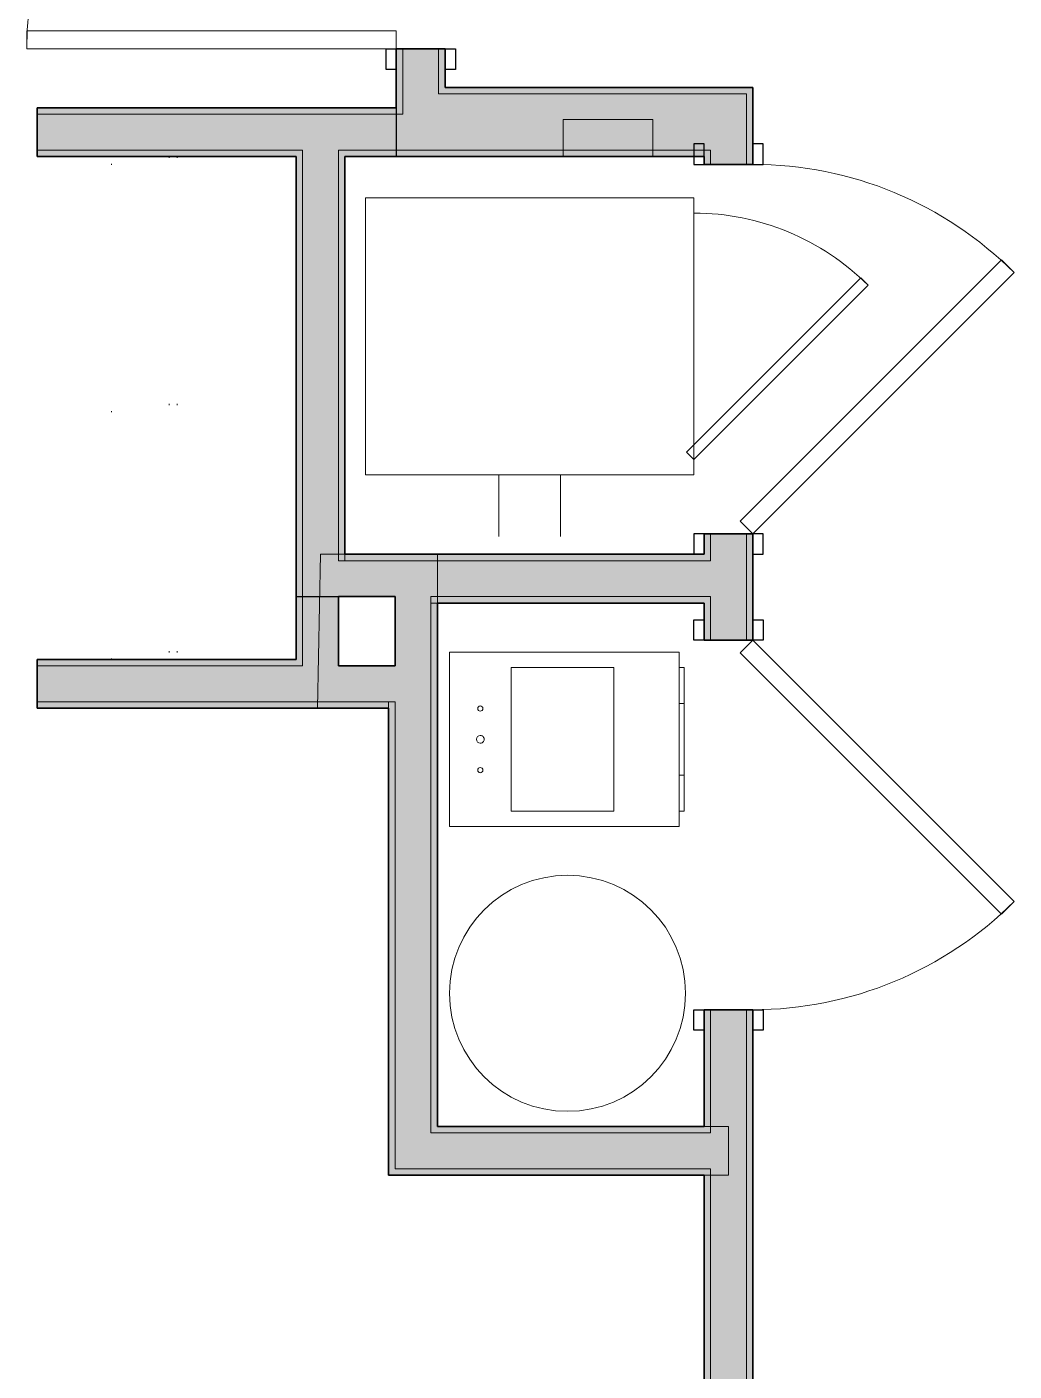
# Model space of a CAD drawing. Header units: inches. Extents: x 6 to 8416, y -388 to 6104.
# Drawn here: x 6246.7 to 6342.9, y 1300.1 to 1431.1 of the extents above; entities that cross this region are included whole.
import ezdxf

# ---------------------------------------------------------------- set-up
doc = ezdxf.new("R2010")
doc.units = ezdxf.units.IN
doc.header["$MEASUREMENT"] = 0
doc.linetypes.add('Dot 1_16_', pattern=[24, 0, -24])
doc.linetypes.add('Hidden 1_16_', pattern=[36, 24, -12])
for name, color, linetype, lineweight in [('A-DOOR', 31, 'Continuous', 18), ('A-DOOR-FRAM', 31, 'Continuous', 25), ('A-GENM', 13, 'Continuous', 18), ('A-ROOM', 32, 'Continuous', 13), ('A-WALL', 113, 'Continuous', 25), ('A-WALL-PATT', 111, 'Continuous', 35), ('I-WALL', 2, 'Continuous', 25), ('M-EQPM', 50, 'Continuous', 18), ('Q-CASE', 31, 'Continuous', 18), ('Q-SPCQ', 91, 'Continuous', 18)]:
    doc.layers.add(name, color=color, linetype=linetype, lineweight=lineweight)

# ---------------------------------------------------------------- blocks, each defined once
blk = doc.blocks.new('SE Appl Unit-WD-Stack-AM - 27_ W x 32_ D x 78 3_4_ H_ Left Exhaust-6380393-LEVEL 3 - PLAN Copy 1 Copy 1')
at = {"layer": 'Q-SPCQ', "linetype": 'Hidden 1_16_', "lineweight": 9}
for p, q in [((-19.5, -13), (-13.5, -13)), ((-19.5, -19), (-13.5, -19))]:
    blk.add_line(p, q, dxfattribs=at)
blk = doc.blocks.new('z Nested-WD-Frontld - Washer _ Dryer-2223915-LEVEL 3 - PLAN Copy 1 Copy 1')
at = {"layer": 'Q-SPCQ'}
for p, q in [((13.5, 0), (-13.5, 0)), ((-13.5, 0), (-13.5, -32)), ((13.5, -32), (13.5, 0)), ((-13.5, -32), (13.5, -32))]:
    blk.add_line(p, q, dxfattribs=at)
at = {"layer": 'Q-SPCQ', "lineweight": 9}
for p, q in [((-11.29, -31.29), (-12, -32)), ((-11.29, -31.29), (-10.59, -32)), ((-12, -32), (4.97, -48.97)), ((-10.59, -32), (5.68, -48.26)), ((5.68, -48.26), (4.97, -48.97))]:
    blk.add_line(p, q, dxfattribs=at)
blk.add_arc((-12, -32), 24, 315, 0, dxfattribs=at)
blk = doc.blocks.new('z Nested-WD-Frontld - Washer _ Dryer-2223917-LEVEL 3 - PLAN Copy 1 Copy 1')
at = {"layer": 'Q-SPCQ'}
for p, q in [((13.5, 0), (-13.5, 0)), ((-13.5, 0), (-13.5, -32)), ((13.5, -32), (13.5, 0)), ((-13.5, -32), (13.5, -32))]:
    blk.add_line(p, q, dxfattribs=at)
at = {"layer": 'Q-SPCQ', "lineweight": 9}
for p, q in [((-11.29, -31.29), (-12, -32)), ((-11.29, -31.29), (5.68, -48.26)), ((-12, -32), (4.97, -48.97)), ((5.68, -48.26), (4.97, -48.97))]:
    blk.add_line(p, q, dxfattribs=at)
blk.add_arc((-12, -32), 24, 315, 0, dxfattribs=at)
blk = doc.blocks.new('CW Closet Shelf-AM - CW Closet Shelf-AM-6067826-LEVEL 3 - PLAN Copy 1 Copy 1')
at = {"layer": 'Q-CASE', "linetype": 'Dot 1_16_', "lineweight": 9}
for p, q in [((-23.76, -42), (-23.76, -24)), ((-23.76, -24), (25.24, -24)), ((25.24, -24), (25.24, -42)), ((-23.76, -35.62), (25.24, -35.62)), ((-23.76, -36.37), (25.24, -36.37)), ((25.24, -42), (-23.76, -42))]:
    blk.add_line(p, q, dxfattribs=at)
blk = doc.blocks.new('Unit-Single-Flush-ICC ADA-AM - 36_ x 84_-NR _U-BE _ BED_-6493222-LEVEL 3 - PLAN Copy 1 Copy 1')
at = {"layer": 'A-DOOR'}
for p, q in [((16.25, -2.38), (18, -2.38)), ((16.25, -2.38), (16.25, -38.38)), ((18, -2.38), (18, -38.38)), ((16.25, -38.38), (18, -38.38))]:
    blk.add_line(p, q, dxfattribs=at)
at = {"layer": 'A-DOOR', "lineweight": 9}
blk.add_arc((18, -2.38), 36, 180, 270, dxfattribs=at)
at = {"layer": 'A-DOOR-FRAM'}
for p, q in [((-20, 2.38), (-20, 3.38)), ((-20, 3.38), (-18, 3.38)), ((-18, 3.38), (-18, 2.38)), ((18, 2.38), (18, 3.38)), ((18, 3.38), (20, 3.38)), ((20, 3.38), (20, 2.38)), ((-18, 2.38), (-20, 2.38)), ((20, 2.38), (18, 2.38)), ((-20, -2.38), (-18, -2.38)), ((-20, -3.37), (-20, -2.38)), ((-18, -2.38), (-18, -3.37)), ((18, -2.38), (20, -2.38)), ((18, -3.37), (18, -2.38)), ((20, -2.38), (20, -3.37)), ((-18, -3.37), (-20, -3.37)), ((20, -3.37), (18, -3.37))]:
    blk.add_line(p, q, dxfattribs=at)
at = {"layer": 'A-DOOR-FRAM', "lineweight": 18}
for p, q in [((-20, 3.38), (-18, 3.38)), ((-20, 3.38), (-20, 2.38)), ((-18, 3.38), (-18, 2.38)), ((18, 3.38), (20, 3.38)), ((18, 3.38), (18, 2.38)), ((20, 3.38), (20, 2.38)), ((-18, 2.38), (-20, 2.38)), ((20, 2.38), (18, 2.38)), ((-20, -3.37), (-20, -2.38)), ((-20, -2.38), (-18, -2.38)), ((-18, -3.37), (-18, -2.38)), ((18, -3.37), (18, -2.38)), ((18, -2.38), (20, -2.38)), ((20, -3.37), (20, -2.38)), ((-18, -3.37), (-20, -3.37)), ((20, -3.37), (18, -3.37))]:
    blk.add_line(p, q, dxfattribs=at)
blk = doc.blocks.new('z BA Nested-Washer Hookup - 8 3_4_ W x 7 1_2_ H x 3 5_8_ D-1978715-LEVEL 3 - PLAN Copy 1 Copy 1')
at = {"layer": 'Q-SPCQ'}
for p, q in [((4.375, -0.375), (-4.375, -0.375)), ((-4.375, -0.375), (-4.375, -4)), ((4.375, -4), (4.375, -0.375)), ((-4.375, -4), (4.375, -4))]:
    blk.add_line(p, q, dxfattribs=at)
blk = doc.blocks.new('Unit-Single-Louver-ICC ADA-AM - 36_ x 84_-BL-NR _U-L2 _ LAUNDRY_LOUVER_-6493555-LEVEL 3 - PLAN Copy 1 Copy 1')
at = {"layer": 'A-DOOR'}
for p, q in [((-8.69, 26.59), (-7.46, 27.83)), ((18, 2.37), (-7.46, 27.83)), ((16.76, 1.14), (-8.69, 26.59)), ((16.76, 1.14), (18, 2.37))]:
    blk.add_line(p, q, dxfattribs=at)
at = {"layer": 'A-DOOR', "lineweight": 9}
blk.add_arc((18, 2.37), 36, 135, 180, dxfattribs=at)
at = {"layer": 'A-DOOR-FRAM'}
for p, q in [((-18, 3.38), (-20, 3.38)), ((-20, 3.38), (-20, 2.37)), ((-18, 2.37), (-18, 3.38)), ((20, 3.38), (18, 3.38)), ((18, 3.38), (18, 2.37)), ((20, 2.37), (20, 3.38)), ((-20, 2.37), (-18, 2.37)), ((18, 2.37), (20, 2.37)), ((-18, -2.37), (-20, -2.37)), ((-20, -2.37), (-20, -3.37)), ((-18, -3.37), (-18, -2.37)), ((20, -2.37), (18, -2.37)), ((18, -2.37), (18, -3.37)), ((20, -3.37), (20, -2.37)), ((-20, -3.37), (-18, -3.37)), ((18, -3.37), (20, -3.37))]:
    blk.add_line(p, q, dxfattribs=at)
at = {"layer": 'A-DOOR-FRAM', "lineweight": 18}
for p, q in [((-18, 3.38), (-20, 3.38)), ((-20, 3.38), (-20, 2.37)), ((-18, 3.38), (-18, 2.37)), ((20, 3.38), (18, 3.38)), ((18, 3.38), (18, 2.37)), ((20, 3.38), (20, 2.37)), ((-20, 2.37), (-18, 2.37)), ((18, 2.37), (20, 2.37)), ((-20, -3.37), (-20, -2.37)), ((-19.38, -2.37), (-20, -2.37)), ((-18.75, -2.37), (-19.38, -2.37)), ((-18, -2.37), (-18.75, -2.37)), ((-18, -3.37), (-18, -2.37)), ((18, -3.37), (18, -2.37)), ((20, -2.37), (18, -2.37)), ((20, -3.37), (20, -2.37)), ((-20, -3.37), (-18.77, -3.37)), ((-18.77, -3.37), (-18, -3.37)), ((18, -3.37), (20, -3.37))]:
    blk.add_line(p, q, dxfattribs=at)
blk = doc.blocks.new('PL Water Heater-IL - 40 Gallon-2510271-LEVEL 3 - PLAN Copy 1 Copy 1')
at = {"layer": 'M-EQPM'}
blk.add_circle((0, 0), 11.5, dxfattribs=at)
blk = doc.blocks.new('ME Fan Coil Unit - Vertical - Stack-IL - 300 CFM-V1255-LEVEL 3 - PLAN Copy 1 Copy 1')
at = {"layer": 'A-GENM'}
for p, q in [((1.5, 0.5), (5, 0.5)), ((1.5, 0.5), (5, 0.5)), ((1.5, 0.5), (5, 0.5)), ((1.5, 0.5), (5, 0.5)), ((1.5, 0.5), (5, 0.5)), ((1.5, 0.5), (5, 0.5)), ((1.5, 0.5), (5, 0.5)), ((1.5, 0.5), (5, 0.5)), ((1.5, 0.5), (5, 0.5)), ((1.5, 0.5), (5, 0.5)), ((1.5, 0.5), (5, 0.5)), ((1.5, 0.5), (5, 0.5)), ((1.5, 0.5), (5, 0.5)), ((1.5, 0.5), (5, 0.5)), ((1.5, 0.5), (5, 0.5)), ((1.5, 0.5), (5, 0.5)), ((1.5, 0.5), (5, 0.5)), ((1.5, 0.5), (5, 0.5)), ((1.5, 0.5), (5, 0.5)), ((1.5, 0.5), (5, 0.5)), ((1.5, 0.5), (5, 0.5)), ((1.5, 0.5), (5, 0.5)), ((1.5, 0.5), (5, 0.5)), ((5, 0.5), (12, 0.5)), ((5, 0.5), (12, 0.5)), ((5, 0.5), (12, 0.5)), ((5, 0.5), (12, 0.5)), ((5, 0.5), (12, 0.5)), ((5, 0.5), (12, 0.5)), ((5, 0.5), (12, 0.5)), ((5, 0.5), (12, 0.5)), ((5, 0.5), (12, 0.5)), ((5, 0.5), (12, 0.5)), ((5, 0.5), (12, 0.5)), ((5, 0.5), (12, 0.5)), ((5, 0.5), (12, 0.5)), ((5, 0.5), (12, 0.5)), ((5, 0.5), (12, 0.5)), ((5, 0.5), (12, 0.5)), ((5, 0.5), (12, 0.5)), ((5, 0.5), (12, 0.5)), ((5, 0.5), (12, 0.5)), ((5, 0.5), (12, 0.5)), ((5, 0.5), (12, 0.5)), ((5, 0.5), (12, 0.5)), ((5, 0.5), (12, 0.5)), ((12, 0.5), (15.5, 0.5)), ((12, 0.5), (15.5, 0.5)), ((12, 0.5), (15.5, 0.5)), ((12, 0.5), (15.5, 0.5)), ((12, 0.5), (15.5, 0.5)), ((12, 0.5), (15.5, 0.5)), ((12, 0.5), (15.5, 0.5)), ((12, 0.5), (15.5, 0.5)), ((12, 0.5), (15.5, 0.5)), ((12, 0.5), (15.5, 0.5)), ((12, 0.5), (15.5, 0.5)), ((12, 0.5), (15.5, 0.5)), ((12, 0.5), (15.5, 0.5)), ((12, 0.5), (15.5, 0.5)), ((12, 0.5), (15.5, 0.5)), ((12, 0.5), (15.5, 0.5)), ((12, 0.5), (15.5, 0.5)), ((12, 0.5), (15.5, 0.5)), ((12, 0.5), (15.5, 0.5)), ((12, 0.5), (15.5, 0.5)), ((12, 0.5), (15.5, 0.5)), ((12, 0.5), (15.5, 0.5)), ((12, 0.5), (15.5, 0.5))]:
    blk.add_line(p, q, dxfattribs=at)
at = {"layer": 'M-EQPM'}
for p, q in [((17, 0), (0, 0)), ((0, 0), (0, -22.375)), ((0, -22.375), (0, 0)), ((0, 0), (1.5, 0)), ((15.5, 0.5), (1.5, 0.5)), ((1.5, 0.5), (15.5, 0.5)), ((1.5, 0.5), (1.5, 0)), ((1.5, 0.5), (1.5, 0)), ((5, 0.5), (1.5, 0.5)), ((1.5, 0.5), (5, 0.5)), ((1.5, 0.5), (1.5, 0)), ((1.5, 0.5), (1.5, 0)), ((1.5, 0), (5, 0)), ((1.5, 0), (15.5, 0)), ((15.5, 0), (1.5, 0)), ((5, 0), (1.5, 0)), ((1.5, 0), (5, 0)), ((12, 0.5), (5, 0.5)), ((5, 0.5), (12, 0.5)), ((5, 0.5), (5, 0)), ((5, 0.5), (5, 0)), ((12, 0.5), (5, 0.5)), ((5, 0.5), (12, 0.5)), ((5, 0), (12, 0)), ((5, 0), (12, 0)), ((12, 0), (5, 0)), ((12, 0), (5, 0)), ((5, 0), (12, 0)), ((12, 0), (12, 0.5)), ((12, 0.5), (12, 0)), ((15.5, 0.5), (12, 0.5)), ((12, 0.5), (15.5, 0.5)), ((12, 0), (15.5, 0)), ((15.5, 0), (12, 0)), ((12, 0), (15.5, 0)), ((15.5, 0), (15.5, 0.5)), ((15.5, 0.5), (15.5, 0)), ((15.5, 0), (15.5, 0.5)), ((15.5, 0.5), (15.5, 0)), ((15.595, 0), (17, 0)), ((17, -22.375), (17, 0)), ((17, 0), (17, -22.375)), ((1.5, -16.375), (1.5, -6.375)), ((1.5, -6.375), (15.5, -6.375)), ((15.5, -6.375), (1.5, -6.375)), ((1.5, -6.375), (1.5, -16.375)), ((15.5, -6.375), (15.5, -16.375)), ((15.5, -16.375), (15.5, -6.375)), ((15.5, -16.375), (1.5, -16.375)), ((1.5, -16.375), (15.5, -16.375)), ((0, -22.375), (17, -22.375)), ((17, -22.375), (0, -22.375))]:
    blk.add_line(p, q, dxfattribs=at)
for centre, radius, start, end in [((5.5, -19.375), 0.25, 0, 180), ((5.5, -19.375), 0.25, 0, 180), ((5.5, -19.375), 0.25, 180, 360), ((5.5, -19.375), 0.25, 180, 0), ((8.5, -19.375), 0.375, 120, 180), ((8.5, -19.375), 0.375, 120, 180), ((8.5, -19.375), 0.375, 180, 360), ((8.5, -19.375), 0.375, 180, 0), ((8.5, -19.375), 0.375, 105, 120), ((8.5, -19.375), 0.375, 105, 120), ((8.5, -19.375), 0.375, 0, 105), ((8.5, -19.375), 0.375, 0, 105), ((11.5, -19.375), 0.25, 0, 180), ((11.5, -19.375), 0.25, 0, 180), ((11.5, -19.375), 0.25, 180, 360), ((11.5, -19.375), 0.25, 180, 0)]:
    blk.add_arc(centre, radius, start, end, dxfattribs=at)
blk = doc.blocks.new('Unit-Single-Flush-ICC ADA-AM - 36_ x 84_-NR _U-M _ Maintenance_Utility Only_-6563796-LEVEL 3 - PLAN Copy 1 Copy 1')
at = {"layer": 'A-DOOR'}
for p, q in [((16.76, -1.14), (-8.69, -26.59)), ((16.76, -1.14), (18, -2.38)), ((18, -2.38), (-7.46, -27.83)), ((-8.69, -26.59), (-7.46, -27.83))]:
    blk.add_line(p, q, dxfattribs=at)
at = {"layer": 'A-DOOR', "lineweight": 9}
blk.add_arc((18, -2.38), 36, 180, 225, dxfattribs=at)
at = {"layer": 'A-DOOR-FRAM'}
for p, q in [((-20, 2.38), (-20, 3.38)), ((-20, 3.38), (-18, 3.38)), ((-18, 3.38), (-18, 2.38)), ((18, 2.38), (18, 3.38)), ((18, 3.38), (20, 3.38)), ((20, 3.38), (20, 2.38)), ((-18, 2.38), (-20, 2.38)), ((20, 2.38), (18, 2.38)), ((-20, -2.38), (-18, -2.38)), ((-20, -3.37), (-20, -2.38)), ((-18, -2.38), (-18, -3.37)), ((18, -2.38), (20, -2.38)), ((18, -3.37), (18, -2.38)), ((20, -2.38), (20, -3.37)), ((-18, -3.37), (-20, -3.37)), ((20, -3.37), (18, -3.37))]:
    blk.add_line(p, q, dxfattribs=at)
at = {"layer": 'A-DOOR-FRAM', "lineweight": 18}
for p, q in [((-20, 3.38), (-18, 3.38)), ((-20, 3.38), (-20, 2.38)), ((-18, 3.38), (-18, 2.38)), ((18, 3.38), (20, 3.38)), ((18, 3.38), (18, 2.38)), ((20, 3.38), (20, 2.38)), ((-18, 2.38), (-20, 2.38)), ((20, 2.38), (18, 2.38)), ((-20, -3.37), (-20, -2.38)), ((-20, -2.38), (-18, -2.38)), ((-18, -3.37), (-18, -2.38)), ((18, -3.37), (18, -2.38)), ((18, -2.38), (20, -2.38)), ((20, -3.37), (20, -2.38)), ((-18, -3.37), (-20, -3.37)), ((20, -3.37), (18, -3.37))]:
    blk.add_line(p, q, dxfattribs=at)

msp = doc.modelspace()

# ---------------------------------------------------------------- hatches: boundary and pattern name
at = {"layer": 'A-WALL-PATT', "lineweight": 25, "transparency": 33554560}
h = msp.add_hatch(color=10, dxfattribs=at)
h.paths.add_polyline_path([(6283.29033733, 1418.43577679), (6283.29033733, 1419.06077679), (6282.66533733, 1419.06077679), (6282.66533733, 1418.43577679)])
h.paths.add_polyline_path([(6282.66533733, 1422.56077679), (6283.29033733, 1422.56077679), (6283.29033733, 1428.93577679), (6282.66533733, 1428.93577679), (6282.66533733, 1423.18577679)])
h.paths.add_polyline_path([(6283.29033733, 1464.93577679), (6283.29033733, 1499.43577679), (6282.66533733, 1499.43577679), (6282.66533733, 1464.93577679)])
at = {"layer": 'A-WALL-PATT', "transparency": 33554560}
h = msp.add_hatch(color=10, dxfattribs=at)
h.paths.add_polyline_path([(6287.41533733, 1424.56077679), (6287.41533733, 1428.93577679), (6286.79033733, 1428.93577679), (6286.79033733, 1424.56077679)])
h.paths.add_polyline_path([(6286.79033733, 1464.93577679), (6287.41533733, 1464.93577679), (6287.41533733, 1499.43577679), (6286.79033733, 1499.43577679), (6286.79033733, 1472.65306081)])
for points in [[(6313.29033733, 1424.56077679), (6316.79033733, 1424.56077679), (6316.79033733, 1425.18577679), (6287.41533733, 1425.18577679), (6287.41533733, 1424.56077679), (6312.66533733, 1424.56077679)], [(6282.66533733, 1422.56077679), (6282.66533733, 1423.18577679), (6247.66533733, 1423.18577679), (6247.66533733, 1422.56077679), (6282.46928685, 1422.56077679)], [(6277.04033733, 1379.06077679), (6277.66533733, 1379.06077679), (6277.66533733, 1418.43577679), (6277.04033733, 1418.43577679), (6277.04033733, 1379.68577679)], [(6312.66533733, 1379.06077679), (6312.66533733, 1379.68577679), (6286.04033733, 1379.68577679), (6286.04033733, 1379.06077679), (6299.34053685, 1379.06077679)], [(6265.59803685, 1368.81077679), (6273.54033733, 1368.81077679), (6273.54033733, 1369.43577679), (6247.66533733, 1369.43577679), (6247.66533733, 1368.81077679)], [(6286.66533733, 1323.31077679), (6286.66533733, 1368.81077679), (6286.04033733, 1368.81077679), (6286.04033733, 1323.31077679)], [(6312.66533733, 1323.31077679), (6312.66533733, 1323.93577679), (6286.66533733, 1323.93577679), (6286.66533733, 1323.31077679), (6299.34053685, 1323.31077679)]]:
    msp.add_hatch(color=10, dxfattribs=at).paths.add_polyline_path(points)
h = msp.add_hatch(color=10, dxfattribs=at)
h.paths.add_polyline_path([(6317.41533733, 1214.81077679), (6317.41533733, 1335.31077679), (6316.79033733, 1335.31077679), (6316.79033733, 1214.81077679)])
h.paths.add_polyline_path([(6316.79033733, 1371.31077679), (6317.41533733, 1371.31077679), (6317.41533733, 1381.68577679), (6316.79033733, 1381.68577679)])
h.paths.add_polyline_path([(6317.41533733, 1417.68577679), (6317.41533733, 1425.18577679), (6316.79033733, 1425.18577679), (6316.79033733, 1417.68577679)])
at = {"layer": 'A-WALL-PATT', "lineweight": 25, "transparency": 33554560}
h = msp.add_hatch(color=10, dxfattribs=at)
h.paths.add_polyline_path([(6282.66533733, 1418.43577679), (6282.66533733, 1419.06077679), (6277.04033733, 1419.06077679), (6277.04033733, 1418.43577679), (6282.46928685, 1418.43577679)])
h.paths.add_polyline_path([(6273.54033733, 1418.43577679), (6273.54033733, 1419.06077679), (6247.66533733, 1419.06077679), (6247.66533733, 1418.43577679), (6272.91533733, 1418.43577679)])
h = msp.add_hatch(color=10, dxfattribs=at)
h.paths.add_polyline_path([(6312.66533733, 1418.43577679), (6312.66533733, 1419.06077679), (6307.66533733, 1419.06077679), (6307.66533733, 1418.43577679)])
h.paths.add_polyline_path([(6298.91533733, 1418.43577679), (6298.91533733, 1419.06077679), (6283.29033733, 1419.06077679), (6283.29033733, 1418.43577679), (6287.41533733, 1418.43577679)])
for points in [[(6307.66533733, 1418.43577679), (6307.66533733, 1419.06077679), (6298.91533733, 1419.06077679), (6298.91533733, 1418.43577679), (6299.34053685, 1418.43577679)], [(6272.91533733, 1375.56077679), (6273.54033733, 1375.56077679), (6273.54033733, 1418.43577679), (6272.91533733, 1418.43577679), (6272.91533733, 1379.68577679)], [(6286.04033733, 1379.06077679), (6286.04033733, 1379.68577679), (6277.66533733, 1379.68577679), (6277.66533733, 1379.06077679)], [(6273.54033733, 1369.43577679), (6273.54033733, 1375.56077679), (6272.91533733, 1375.56077679), (6272.91533733, 1369.43577679)], [(6312.66533733, 1374.93577679), (6312.66533733, 1375.56077679), (6286.04033733, 1375.56077679), (6286.04033733, 1374.93577679), (6299.34053685, 1374.93577679)], [(6286.66533733, 1368.81077679), (6286.66533733, 1374.93577679), (6286.04033733, 1374.93577679), (6286.04033733, 1368.81077679)], [(6277.04033733, 1364.68577679), (6277.04033733, 1365.31077679), (6247.66533733, 1365.31077679), (6247.66533733, 1364.68577679), (6265.59803685, 1364.68577679)], [(6281.91533733, 1364.68577679), (6281.91533733, 1365.31077679), (6277.04033733, 1365.31077679), (6277.04033733, 1364.68577679)], [(6282.54033733, 1319.18577679), (6282.54033733, 1365.31077679), (6281.91533733, 1365.31077679), (6281.91533733, 1319.18577679)], [(6312.66533733, 1319.18577679), (6312.66533733, 1319.81077679), (6282.54033733, 1319.81077679), (6282.54033733, 1319.18577679), (6299.34053685, 1319.18577679)]]:
    msp.add_hatch(color=10, dxfattribs=at).paths.add_polyline_path(points)
h = msp.add_hatch(color=10, dxfattribs=at)
h.paths.add_polyline_path([(6312.66533733, 1214.81077679), (6313.29033733, 1214.81077679), (6313.29033733, 1319.81077679), (6312.66533733, 1319.81077679), (6312.66533733, 1275.83556081)])
h.paths.add_polyline_path([(6313.29033733, 1323.31077679), (6313.29033733, 1335.31077679), (6312.66533733, 1335.31077679), (6312.66533733, 1323.31077679)])
h.paths.add_polyline_path([(6312.66533733, 1371.31077679), (6313.29033733, 1371.31077679), (6313.29033733, 1375.56077679), (6312.66533733, 1375.56077679), (6312.66533733, 1374.93577679)])
h.paths.add_polyline_path([(6313.29033733, 1379.06077679), (6313.29033733, 1381.68577679), (6312.66533733, 1381.68577679), (6312.66533733, 1379.06077679)])
h.paths.add_polyline_path([(6313.29033733, 1417.68577679), (6313.29033733, 1419.06077679), (6312.66533733, 1419.06077679), (6312.66533733, 1417.68577679)])
at = {"layer": 'I-WALL', "transparency": 33554560}
h = msp.add_hatch(color=10, dxfattribs=at)
h.paths.add_polyline_path([(6286.79033733, 1419.06077679), (6286.79033733, 1428.93577679), (6283.29033733, 1428.93577679), (6283.29033733, 1419.06077679)])
h.paths.add_polyline_path([(6286.79033733, 1464.93577679), (6286.79033733, 1499.43577679), (6283.29033733, 1499.43577679), (6283.29033733, 1464.93577679)])
for points in [[(6313.29033733, 1419.06077679), (6313.29033733, 1424.56077679), (6286.79033733, 1424.56077679), (6286.79033733, 1419.06077679), (6298.91533733, 1419.06077679), (6298.91533733, 1422.06077679), (6307.66533733, 1422.06077679), (6307.66533733, 1419.06077679), (6312.66533733, 1419.06077679)], [(6282.46928685, 1419.06077679), (6283.29033733, 1419.06077679), (6283.29033733, 1422.56077679), (6247.66533733, 1422.56077679), (6247.66533733, 1419.06077679), (6277.04033733, 1419.06077679)], [(6307.66533733, 1419.06077679), (6307.66533733, 1422.06077679), (6298.91533733, 1422.06077679), (6298.91533733, 1419.06077679), (6299.34053685, 1419.06077679)], [(6273.54033733, 1379.06077679), (6277.04033733, 1379.06077679), (6277.04033733, 1419.06077679), (6273.54033733, 1419.06077679), (6273.54033733, 1379.68577679)], [(6277.04033733, 1375.56077679), (6286.04033733, 1375.56077679), (6286.04033733, 1379.06077679), (6273.54033733, 1379.06077679), (6273.54033733, 1375.56077679)], [(6312.66533733, 1375.56077679), (6313.29033733, 1375.56077679), (6313.29033733, 1379.06077679), (6286.04033733, 1379.06077679), (6286.04033733, 1375.56077679), (6299.34053685, 1375.56077679)], [(6277.04033733, 1368.81077679), (6277.04033733, 1375.56077679), (6273.54033733, 1375.56077679), (6273.54033733, 1368.81077679)], [(6282.54033733, 1368.81077679), (6286.04033733, 1368.81077679), (6286.04033733, 1375.56077679), (6282.54033733, 1375.56077679), (6282.54033733, 1374.24431081)], [(6247.66533733, 1365.31077679), (6277.04033733, 1365.31077679), (6277.04033733, 1368.81077679), (6247.66533733, 1368.81077679)], [(6282.54033733, 1365.31077679), (6286.04033733, 1365.31077679), (6286.04033733, 1368.81077679), (6277.04033733, 1368.81077679), (6277.04033733, 1365.31077679), (6281.91533733, 1365.31077679)], [(6286.04033733, 1319.81077679), (6286.04033733, 1365.31077679), (6282.54033733, 1365.31077679), (6282.54033733, 1319.81077679)], [(6312.66533733, 1319.81077679), (6313.29033733, 1319.81077679), (6313.29033733, 1323.31077679), (6286.04033733, 1323.31077679), (6286.04033733, 1319.81077679), (6299.34053685, 1319.81077679)]]:
    msp.add_hatch(color=10, dxfattribs=at).paths.add_polyline_path(points)
h = msp.add_hatch(color=10, dxfattribs=at)
h.paths.add_polyline_path([(6313.29033733, 1214.81077679), (6316.79033733, 1214.81077679), (6316.79033733, 1335.31077679), (6313.29033733, 1335.31077679), (6313.29033733, 1275.83556081)])
h.paths.add_polyline_path([(6316.79033733, 1371.31077679), (6316.79033733, 1381.68577679), (6313.29033733, 1381.68577679), (6313.29033733, 1371.31077679)])
h.paths.add_polyline_path([(6316.79033733, 1417.68577679), (6316.79033733, 1424.56077679), (6313.29033733, 1424.56077679), (6313.29033733, 1417.68577679)])

# ---------------------------------------------------------------- linework, layer by layer
at = {"layer": 'A-ROOM', "lineweight": 9, "flags": 128}
msp.add_lwpolyline([(6286.66533733, 1366.74827679), (6286.66533733, 1323.93577679), (6315.04033733, 1323.93577679), (6315.04033733, 1319.18577679), (6281.91533733, 1319.18577679), (6281.91533733, 1364.68577679), (6275.29033733, 1364.68577679), (6274.97783733, 1364.68577679), (6275.29033733, 1379.68577679), (6286.66533733, 1379.68577679)], close=True, dxfattribs=at)
at = {"layer": 'A-WALL', "lineweight": 9}
for p, q in [((6283.29033733, 1422.56077679), (6283.29033733, 1428.93577679)), ((6286.79033733, 1424.56077679), (6286.79033733, 1428.93577679)), ((6316.79033733, 1424.56077679), (6286.79033733, 1424.56077679)), ((6316.79033733, 1417.68577679), (6316.79033733, 1424.56077679)), ((6283.29033733, 1422.56077679), (6247.66533733, 1422.56077679)), ((6273.54033733, 1419.06077679), (6247.66533733, 1419.06077679)), ((6273.54033733, 1368.81077679), (6273.54033733, 1419.06077679)), ((6312.66533733, 1419.06077679), (6277.04033733, 1419.06077679)), ((6277.04033733, 1379.06077679), (6277.04033733, 1419.06077679)), ((6312.66533733, 1419.06077679), (6313.29033733, 1419.06077679)), ((6313.29033733, 1417.68577679), (6313.29033733, 1419.06077679)), ((6313.29033733, 1379.06077679), (6313.29033733, 1381.68577679)), ((6316.79033733, 1371.31077679), (6316.79033733, 1381.68577679)), ((6277.66533733, 1379.06077679), (6277.66533733, 1379.68577679)), ((6277.04033733, 1379.06077679), (6313.29033733, 1379.06077679)), ((6313.29033733, 1375.56077679), (6286.04033733, 1375.56077679)), ((6286.04033733, 1375.56077679), (6286.04033733, 1323.31077679)), ((6313.29033733, 1371.31077679), (6313.29033733, 1375.56077679)), ((6286.04033733, 1374.93577679), (6286.66533733, 1374.93577679)), ((6273.54033733, 1368.81077679), (6247.66533733, 1368.81077679)), ((6247.66533733, 1365.31077679), (6282.54033733, 1365.31077679)), ((6281.91533733, 1365.31077679), (6281.91533733, 1364.68577679)), ((6282.54033733, 1319.81077679), (6282.54033733, 1365.31077679)), ((6313.29033733, 1323.31077679), (6313.29033733, 1335.31077679)), ((6316.79033733, 1214.81077679), (6316.79033733, 1335.31077679)), ((6313.29033733, 1323.31077679), (6286.04033733, 1323.31077679)), ((6313.29033733, 1319.81077679), (6282.54033733, 1319.81077679)), ((6313.29033733, 1214.81077679), (6313.29033733, 1319.81077679))]:
    msp.add_line(p, q, dxfattribs=at)
at = {"layer": 'I-WALL', "lineweight": 35}
for p, q in [((6282.66533733, 1428.93577679), (6282.66533733, 1423.18577679)), ((6287.41533733, 1428.93577679), (6282.66533733, 1428.93577679)), ((6287.41533733, 1425.18577679), (6287.41533733, 1428.93577679)), ((6317.41533733, 1425.18577679), (6287.41533733, 1425.18577679)), ((6317.41533733, 1417.68577679), (6317.41533733, 1425.18577679)), ((6282.66533733, 1423.18577679), (6247.66533733, 1423.18577679)), ((6247.66533733, 1423.18577679), (6247.66533733, 1418.43577679)), ((6247.66533733, 1418.43577679), (6272.91533733, 1418.43577679)), ((6272.91533733, 1418.43577679), (6272.91533733, 1369.43577679)), ((6277.66533733, 1379.68577679), (6277.66533733, 1418.43577679)), ((6277.66533733, 1418.43577679), (6312.66533733, 1418.43577679)), ((6312.66533733, 1418.43577679), (6312.66533733, 1417.68577679)), ((6312.66533733, 1417.68577679), (6317.41533733, 1417.68577679)), ((6312.66533733, 1381.68577679), (6312.66533733, 1379.68577679)), ((6317.41533733, 1381.68577679), (6312.66533733, 1381.68577679)), ((6317.41533733, 1371.31077679), (6317.41533733, 1381.68577679)), ((6312.66533733, 1379.68577679), (6277.66533733, 1379.68577679)), ((6277.04033733, 1368.81077679), (6277.04033733, 1375.56077679)), ((6277.04033733, 1375.56077679), (6282.54033733, 1375.56077679)), ((6282.54033733, 1375.56077679), (6282.54033733, 1368.81077679)), ((6286.66533733, 1323.93577679), (6286.66533733, 1374.93577679)), ((6286.66533733, 1374.93577679), (6312.66533733, 1374.93577679)), ((6312.66533733, 1374.93577679), (6312.66533733, 1371.31077679)), ((6312.66533733, 1371.31077679), (6317.41533733, 1371.31077679)), ((6272.91533733, 1369.43577679), (6247.66533733, 1369.43577679)), ((6247.66533733, 1369.43577679), (6247.66533733, 1364.68577679)), ((6282.54033733, 1368.81077679), (6277.04033733, 1368.81077679)), ((6247.66533733, 1364.68577679), (6281.91533733, 1364.68577679)), ((6281.91533733, 1364.68577679), (6281.91533733, 1319.18577679)), ((6312.66533733, 1335.31077679), (6312.66533733, 1323.93577679)), ((6317.41533733, 1335.31077679), (6312.66533733, 1335.31077679)), ((6317.41533733, 1214.81077679), (6317.41533733, 1335.31077679)), ((6312.66533733, 1323.93577679), (6286.66533733, 1323.93577679)), ((6281.91533733, 1319.18577679), (6312.66533733, 1319.18577679)), ((6312.66533733, 1319.18577679), (6312.66533733, 1214.81077679))]:
    msp.add_line(p, q, dxfattribs=at)
at = {"layer": 'I-WALL'}
for p, q in [((6282.66533733, 1423.18577679), (6282.66533733, 1418.43577679)), ((6272.91533733, 1375.56077679), (6277.04033733, 1375.56077679))]:
    msp.add_line(p, q, dxfattribs=at)

# ---------------------------------------------------------------- block references
at = {"layer": 'A-DOOR'}
for name, p, rotation in [('Unit-Single-Flush-ICC ADA-AM - 36_ x 84_-NR _U-BE _ BED_-6493222-LEVEL 3 - PLAN Copy 1 Copy 1', (6285.04033733, 1446.93577679), 269.9999999999992), ('Unit-Single-Louver-ICC ADA-AM - 36_ x 84_-BL-NR _U-L2 _ LAUNDRY_LOUVER_-6493555-LEVEL 3 - PLAN Copy 1 Copy 1', (6315.04033733, 1399.68577679), 269.9999999999992), ('Unit-Single-Flush-ICC ADA-AM - 36_ x 84_-NR _U-M _ Maintenance_Utility Only_-6563796-LEVEL 3 - PLAN Copy 1 Copy 1', (6315.04033733, 1353.31077679), 89.99999999999925)]:
    msp.add_blockref(name, p, dxfattribs=dict(at, rotation=rotation))
at = {"layer": 'M-EQPM'}
for name, p, rotation in [('ME Fan Coil Unit - Vertical - Stack-IL - 300 CFM-V1255-LEVEL 3 - PLAN Copy 1 Copy 1', (6310.22639461, 1370.15760024), 269.9999999999986), ('PL Water Heater-IL - 40 Gallon-2510271-LEVEL 3 - PLAN Copy 1 Copy 1', (6299.35139461, 1336.90760024), 269.9999999999971)]:
    msp.add_blockref(name, p, dxfattribs=dict(at, rotation=rotation))
at = {"layer": 'Q-CASE', "rotation": 269.9999999999996}
msp.add_blockref('CW Closet Shelf-AM - CW Closet Shelf-AM-6067826-LEVEL 3 - PLAN Copy 1 Copy 1', (6296.91533733, 1394.67348171), dxfattribs=at)
at = {"layer": 'Q-SPCQ'}
for name, p, rotation in [('z BA Nested-Washer Hookup - 8 3_4_ W x 7 1_2_ H x 3 5_8_ D-1978715-LEVEL 3 - PLAN Copy 1 Copy 1', (6303.29033733, 1418.06077679), 180), ('z Nested-WD-Frontld - Washer _ Dryer-2223915-LEVEL 3 - PLAN Copy 1 Copy 1', (6279.66533733, 1400.93577679), 90.0000000000012), ('z Nested-WD-Frontld - Washer _ Dryer-2223917-LEVEL 3 - PLAN Copy 1 Copy 1', (6279.66533733, 1400.93577679), 90.0000000000012)]:
    msp.add_blockref(name, p, dxfattribs=dict(at, rotation=rotation))
at = {"layer": 'Q-SPCQ', "linetype": 'Hidden 1_16_', "lineweight": 9, "rotation": 90.0000000000012}
msp.add_blockref('SE Appl Unit-WD-Stack-AM - 27_ W x 32_ D x 78 3_4_ H_ Left Exhaust-6380393-LEVEL 3 - PLAN Copy 1 Copy 1', (6279.66533733, 1400.93577679), dxfattribs=at)

doc.saveas('drawing.dxf')
